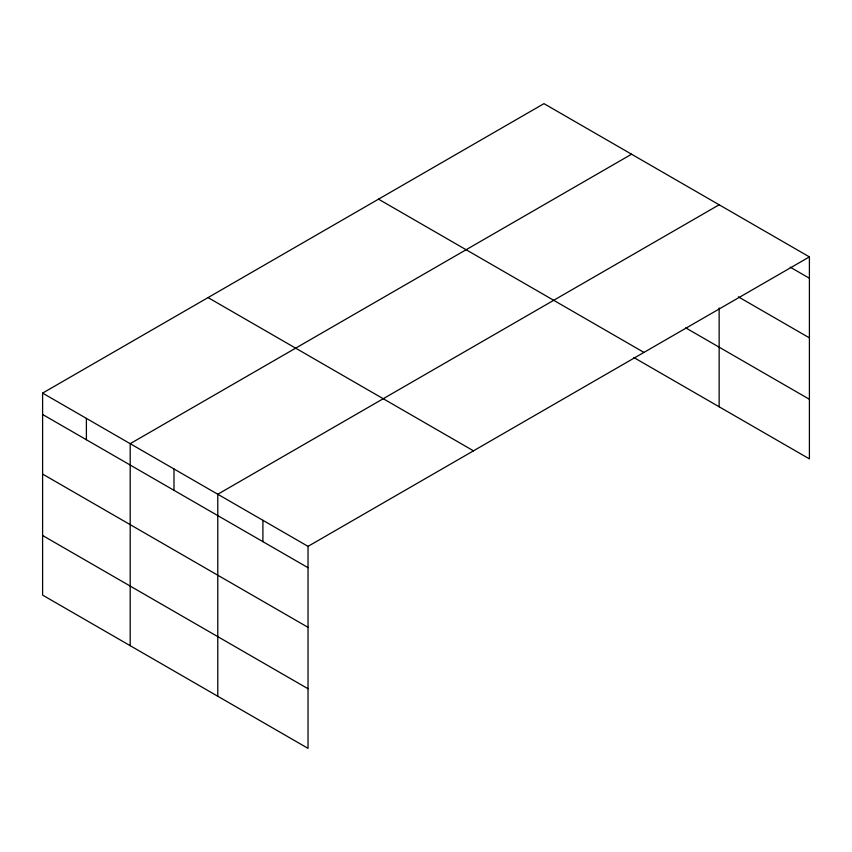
<?xml version="1.0" encoding="UTF-8"?>
<svg xmlns="http://www.w3.org/2000/svg" width="852" height="852" viewBox="0 0 852 852"><rect width="100%" height="100%" fill="white"/><g stroke="black" fill="none" stroke-linecap="round" stroke-linejoin="round"><path stroke-width="1.28" d="M633.867 357.552L809.4 458.887L809.4 256.889L543.97 103.646L42.6 393.113L42.6 595.111L308.03 748.354L308.03 546.356L42.6 393.113M631.566 154.212L130.196 443.679L130.196 645.678M719.152 204.789L217.782 494.245L217.782 696.254M308.03 546.356L809.4 256.889M790.219 267.177L809.4 278.242M738.333 296.826L809.4 337.861M685.732 327.882L809.4 399.279M378.522 199.166L643.952 352.408M208.048 297.582L473.478 450.825M42.6 414.466L308.03 567.709M42.6 474.074L308.03 627.317M42.6 535.493L308.03 688.746M719.152 307.966L719.152 406.787M262.906 520.306L262.906 541.659M173.989 468.962L173.989 490.315M86.393 418.396L86.393 439.749"/></g></svg>
